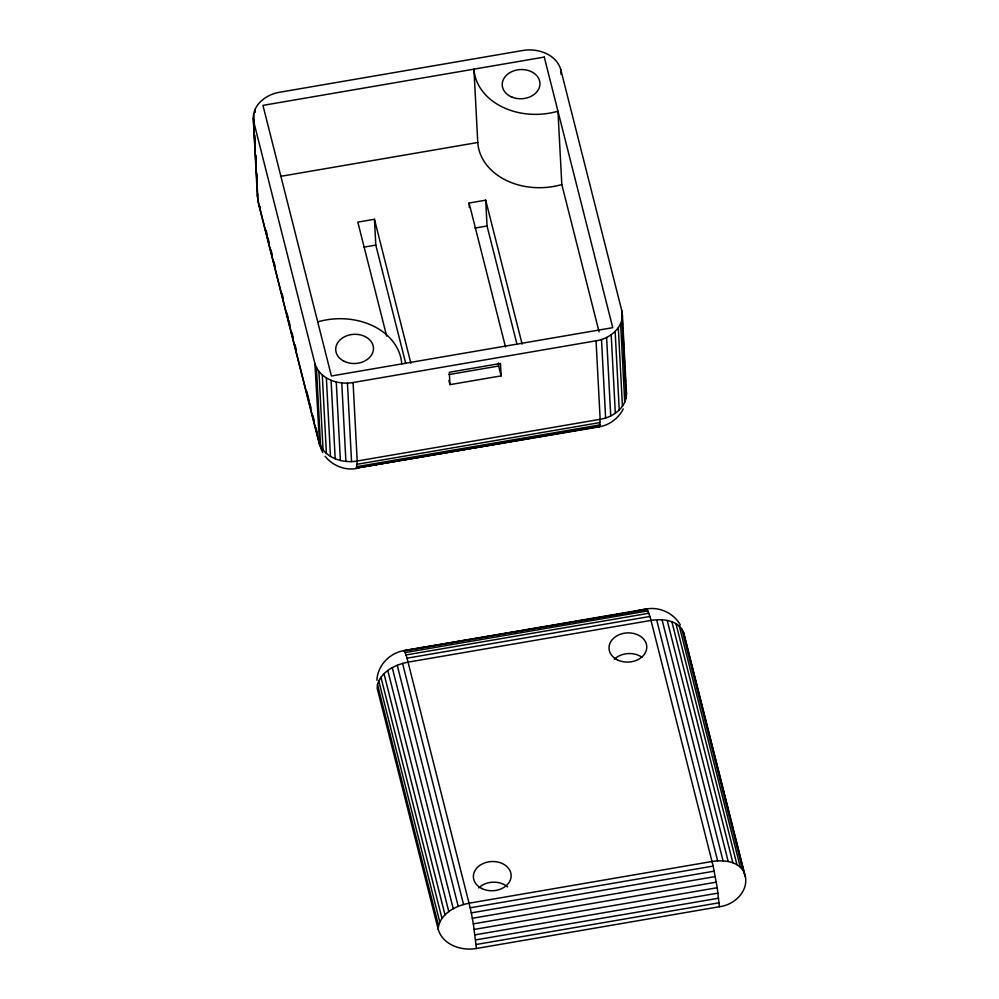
<?xml version="1.0" encoding="UTF-8"?>
<svg xmlns="http://www.w3.org/2000/svg" width="999" height="999" viewBox="0 0 999 999"><rect width="100%" height="100%" fill="white"/><g stroke="black" fill="none" stroke-linecap="round" stroke-linejoin="round"><path stroke-width="1.5" d="M325.112 456.243C332.405 465.546 344.717 470.604 356.431 468.556L357.192 461.026L353.084 382.53L596.053 340.809C610.214 338.898 625.474 326.298 621.803 310.726L560.789 69.643C556.181 53.958 537.4 47.865 522.589 50.524L279.62 92.258C266.833 94.256 253.271 103.933 253.284 117.982L257.405 196.478L258.666 204.345L319.68 445.417L321.303 448.651L319.78 442.619M355.806 468.069L599.412 426.823L600.162 419.305L596.053 340.809M377.497 684.602L377.197 688.274L438.211 929.357C442.819 945.042 461.6 951.135 476.411 948.476L719.38 906.742C735.089 904.957 750.449 889.659 744.442 873.151L683.441 632.067C678.184 619.979 662.512 618.543 651.061 620.404L408.091 662.137C395.504 664.547 381.306 671.353 377.497 684.602L438.511 925.686L438.211 929.357M257.405 196.478L257.667 193.556M376.91 680.319C377.46 665.734 389.485 653.084 403.708 650.661L646.678 608.94C659.802 606.63 673.838 613.299 680.344 624.912M253.284 117.982L257.992 200.836L319.006 441.92C323.614 457.604 342.395 463.686 357.192 461.026L600.162 419.305C612.961 417.295 626.523 407.629 626.51 393.569L622.389 315.072M438.511 925.686C442.32 912.437 456.506 905.631 469.093 903.208L712.062 861.488C723.513 859.627 739.198 861.063 744.442 873.151M623.251 408.866C618.693 418.181 609.615 424.987 599.412 426.823L598.776 426.348M280.532 176.373L477.772 142.495A63.374 48.963 -3 0 0 561.813 184.54L599.088 331.868M410.876 363.224L374.45 219.28L357.817 222.14L386.663 336.101M469.318 207.592L469.08 203.034L485.701 200.175L522.127 344.131M363.711 247.165L375.799 245.092L374.45 219.28M474.962 228.059L487.05 225.986L485.701 200.175M448.976 374.563L498.626 366.034L498.464 362.937M449.962 384.652L501.123 375.874L500.474 363.474L449.313 372.265L449.962 384.652L448.901 380.444M357.292 464.248L600.262 422.515M357.192 466.608L600.162 424.887M358.878 467.532L361.95 467.008M365.035 466.483L372.714 465.159M375.799 464.635L378.871 464.098M381.943 463.573L385.027 463.049M388.099 462.525L391.171 461.988M394.243 461.463L397.327 460.939M405.007 459.615L408.091 459.09M411.163 458.553L414.235 458.029M417.32 457.505L420.392 456.98M423.464 456.443L426.536 455.919M440.384 453.546L443.456 453.009M446.528 452.485L449.612 451.96M457.292 450.636L460.377 450.112M463.449 449.575L466.521 449.051M469.605 448.526L472.677 448.002M475.749 447.465L483.441 446.153M486.513 445.616L489.585 445.092M492.669 444.567L495.741 444.031M498.813 443.506L506.505 442.182M509.577 441.658L512.662 441.133M515.734 440.596L518.806 440.072M521.89 439.548L524.962 439.023M528.034 438.486L531.106 437.962M538.798 436.638L541.87 436.113M544.954 435.589L548.026 435.052M551.098 434.528L554.183 434.003M557.255 433.466L560.327 432.942M568.019 431.618L571.091 431.093M574.163 430.569L577.247 430.045M580.319 429.508L583.391 428.983M356.905 468.056L599.875 426.336M404.782 650.886L466.283 640.334M469.368 639.797L472.44 639.273M475.512 638.748L489.36 636.363M492.432 635.839L495.504 635.314M498.576 634.79L524.725 630.294M527.797 629.77L553.946 625.274M557.017 624.75L606.231 616.296M609.303 615.771L623.139 613.398M626.223 612.862L629.295 612.337M632.367 611.813L646.678 608.94L649.999 616.458L713.161 866.083L717.22 887.711L719.38 906.742M403.708 650.661L647.315 609.427M404.345 651.148L405.119 652.597L648.089 610.876M405.119 652.597L406.019 654.969L649 613.236M406.019 654.969L407.03 658.179L649.999 616.458M407.03 658.179L470.192 907.804L713.161 866.083M470.192 907.804L471.291 912.874L714.26 871.153M471.291 912.874L472.352 918.281L715.321 876.56M476.411 948.476L473.351 923.863L716.32 882.142M474.25 929.432L717.22 887.711M475.024 934.852L717.994 893.118M475.661 939.922L718.631 898.201M476.123 944.505L719.093 902.784M253.883 122.34L314.885 363.424C319.505 379.108 338.286 385.189 353.084 382.53M321.216 449.55L322.777 452.584M258.666 204.345L260.289 207.567M745.117 876.66L683.441 632.067M681.817 628.846L742.819 869.929M679.283 625.986L740.296 867.07M675.936 623.588L736.95 864.659M671.865 621.715L732.866 862.799M667.195 620.429L728.196 861.513M662.062 619.78L723.064 860.863M656.63 619.767L717.632 860.851M487.05 225.986L517.032 344.443M469.08 203.034L505.506 346.978M498.626 366.034L501.123 375.874M375.799 245.092L405.781 363.549M402.56 663.398L463.561 904.482M397.215 665.259L458.229 906.343M392.245 667.644L453.259 908.728M387.787 670.491L448.801 911.575M383.991 673.713L444.992 914.797M380.944 677.21L441.958 918.293M266.009 230.17L267.158 234.69M267.919 237.7L269.068 242.22M270.966 249.762L272.115 254.283M274.013 261.813L275.162 266.333M282.03 293.456L283.167 297.977M286.988 313.049L288.124 317.57M288.886 320.579L290.035 325.1M291.945 332.63L293.082 337.15M294.992 344.68L296.129 349.2M306.805 391.396L309.103 400.437M309.865 403.446L311.001 407.967M312.912 415.509L314.061 420.017M315.959 427.56L317.108 432.08M378.758 680.881L439.772 921.965M319.68 445.417L314.885 363.424M472.352 918.281L473.351 923.863M625.911 389.21L626.51 393.569M621.803 310.726L622.527 324.575M622.852 330.731L623.576 344.58M623.9 350.736L624.537 363.049M624.862 369.205L625.511 381.518M622.002 319.468L626.111 397.964M620.629 323.763L624.737 402.247M618.319 327.822L622.439 406.318M615.147 331.531L619.255 410.027M611.201 334.777L615.322 413.261M606.618 337.45L610.726 415.946M601.51 339.485L605.619 417.982M560.789 69.643L561.038 74.263M561.813 184.54L557.966 111.201A63.374 48.963 -3 0 1 473.938 69.156L477.772 142.495M347.44 383.117L351.548 461.613M341.77 382.929L345.891 461.426M336.263 381.98L340.384 460.477M331.081 380.307L335.189 458.803M326.373 377.947L330.482 456.443M322.29 374.987L326.398 453.484M318.943 371.503L323.064 450M316.458 367.607L320.567 446.103M255.045 109.303L255.207 112.388M253.684 113.599L254.245 124.376M254.807 135.14L255.207 142.845M255.856 155.157L256.256 162.849M256.83 173.626L257.23 181.319M614.323 659.228A18.906 14.61 -3 0 1 642.132 657.392M317.719 321.865A63.374 48.963 -3 0 1 401.748 363.911M478.658 887.911A18.906 14.61 -3 0 1 507.604 886.9M544.268 57.08L262.937 105.382L331.406 375.986L612.749 327.672L544.268 57.08M512.287 97.265A18.906 14.61 -3 0 0 539.972 83.192A18.906 14.61 -3 0 0 511.026 72.003A18.906 14.61 -3 0 0 512.287 97.265M617.282 659.802A18.906 14.61 -3 0 0 646.728 648.151A18.906 14.61 -3 0 0 619.655 634.515A18.906 14.61 -3 0 0 617.282 659.802M343.693 361.076A18.906 14.61 -3 0 0 373.401 349.825A18.906 14.61 -3 0 0 346.653 335.814A18.906 14.61 -3 0 0 343.693 361.076M481.705 888.473A18.906 14.61 -3 0 0 511.113 876.747A18.906 14.61 -3 0 0 483.978 863.173A18.906 14.61 -3 0 0 481.705 888.473"/></g></svg>
